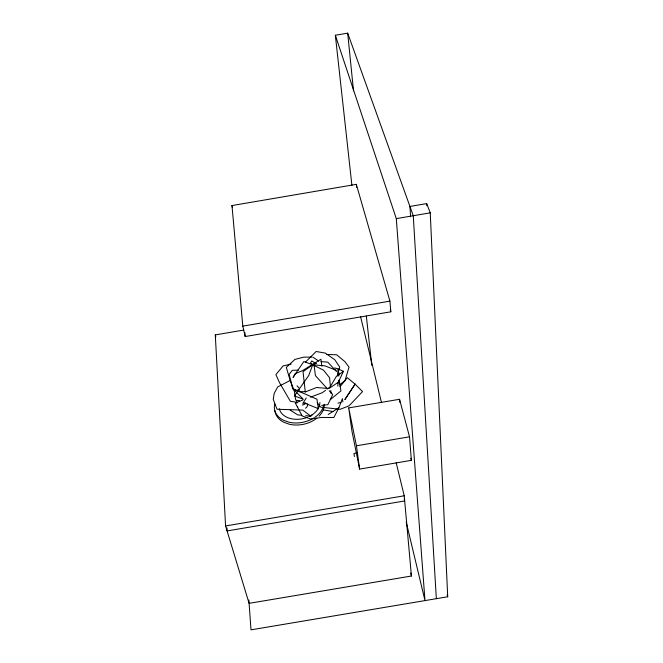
<?xml version="1.0" encoding="UTF-8"?>
<svg xmlns="http://www.w3.org/2000/svg" width="663" height="663" viewBox="0 0 663 663"><rect width="100%" height="100%" fill="white"/><g stroke="black" fill="none" stroke-linecap="round" stroke-linejoin="round"><path stroke-width="0.99" d="M337.798 386.164L338.188 382.128M338.776 376.087L339.075 373.062M339.365 370.037L339.663 367.012L334.798 359.736L325.293 353.089L316.118 351.498L305.419 362.197M337.343 375.871L338.271 368.935L334.6 367.924M302.867 400.004L295.3 403.054L302.195 415.974L310.566 418.983L321.688 417.441L333.87 417.499L338.834 407.828L342.406 398.695L342.862 401.911M337.873 383.206L343.426 371.313L338.271 368.935L338.478 373.029M293.328 377.139L295.317 373.609L302.527 370.634L320.933 359.238L321.87 366.125M293.005 377.371L303.853 361.55L312.721 364.774L323.478 370.145L329.569 377.711L330.514 387.54M306.231 397.991L302.825 403.46L305.618 402.938M340.061 386.678L347.321 377.719L355.095 384.134L362.57 391.584L349.111 405.797L340.169 409.311L320.71 407.148L317.121 402.69M305.742 415.668L310.748 416.157L312.207 414.806M330.265 399.648L340.939 390.93L339.323 381.507L328.947 388.559L316.599 387.507L305.95 391.7L299.104 391.684M339.555 384.838L345.05 380.612L349.02 367.111L344.893 361.625L336.663 354.78L326.967 354.481M325.533 390.292L322.375 392.678L310.433 397.187M327.108 389.098L330.265 386.711L336.257 376.543L343.426 371.313M328.193 414.474L338.834 407.828M290.817 380.148L277.698 386.902L274.151 393.482L273.247 399.399L277.026 409.245L302.825 410.099L310.748 416.157M316.334 363.158L312.721 364.774L303.032 371.678L305.303 392.131M337.981 403.162L340.915 402.416M291.115 364.037L283.093 365.959L275.891 374.603L279.637 382.899L290.353 401.272L295.441 402.051M351.92 185.425L335.345 35.263L347.685 33.15L413.273 215.732L436.345 598.681M231.984 205.563L356.321 184.339L389.91 301.126L390.839 311.801L245.186 336.539L242.799 326.13L231.984 205.563L232.406 207.527M248.857 599.998L251.004 629.85L447.707 596.775L430.246 212.84L426.674 203.591L409.933 206.45L410.579 216.784M335.345 35.263L396.3 218.624L430.246 212.84M242.799 326.13L389.91 301.126M396.167 462.741L404.223 495.791L411.425 576.023L249.097 603.347L225.577 525.95L215.293 334.906L243.843 330.05M348.705 407.902L399.54 399.292L409.519 436.818L411.367 460.346L359.619 469.089L351.945 431.149L348.705 407.902L356.445 445.793L359.619 469.089M356.445 445.793L409.519 436.818M356.992 452.953L353.959 453.467L354.39 456.542M225.577 525.95L404.223 495.791M321.679 405.416L327.878 404.695L332.71 394.502L329.229 390.789M298.358 370.111L292.25 370.335L289.167 374.396L292.59 388.593L302.618 398.504M311.817 357.108L303.778 357.142L294.911 359.429L286.325 367.368L289.897 379.518L294.281 390.905L295.731 400.187L299.585 400.75M320.925 361.617L327.795 362.147L336.522 371.537M301.731 415.278L297.728 414.889L290.154 410.082M323.254 409.875L333.456 411.615M297.836 389.695L299.775 390.267M303.347 399.25L294.413 395.952L308.726 375.507L312.721 364.774L324.895 365.852L336.249 370.261M304.624 403.079L318.389 408.69L316.947 399.176L292.59 388.593M316.077 363.714L311.767 360.921L310.591 362.818L314.204 366.084L315.431 375.639L327.141 388.551M295.549 389.977L298.126 391.676M312.82 357.108L318.779 361.103M317.643 408.126L318.389 408.69M297.057 385.8L299.013 388.062M390.267 309.812L390.839 311.801M447.177 594.769L447.707 596.775M410.845 458.365L411.367 460.346M215.293 334.906L215.806 336.87M360.523 316.483L381.515 402.632M404.198 498.949L404.687 500.955L227.094 530.93L226.92 527.831M406.195 522.03L424.983 600.595L396.3 218.624M410.728 573.006L411.425 576.023M339.431 383.065L338.901 380.206L338.95 382.244M366.332 316.052L371.786 365.421M356.321 184.339L356.644 187.347M347.685 33.15L353.512 90.839M330.787 390.49L331.069 393.432M244.813 332.436L245.186 336.539M399.54 399.292L399.806 402.35M426.674 203.591L426.773 205.663M307.242 403.742A5.138 3.647 -10.7 0 1 305.51 408.209M297.737 407.264A5.138 3.647 -10.7 0 1 297.43 406.361M305.726 403.353A5.163 3.647 -10.7 0 1 302.278 405.027M296.949 403.17A5.163 3.647 -10.7 0 1 297.057 400.344M324.315 404.297A24.987 17.752 -10.9 0 1 319.027 416.223M316.823 418.196A24.987 17.752 -10.9 0 1 289.25 424.221L283.698 422.207A24.987 17.752 -10.9 0 1 274.888 410.787M323.751 405.076A25.037 17.752 -10.9 0 1 314.817 417.358M313.955 417.922A25.037 17.752 -10.9 0 1 288.836 422.182L283.267 420.168A25.037 17.752 -10.9 0 1 274.747 404.065M319.881 402.574A20.611 14.603 -10.9 0 1 309.074 416.571M307.425 417.284A20.611 14.603 -10.9 0 1 279.297 408.723M355.095 384.134L344.967 399.416L355.095 384.134"/></g></svg>
